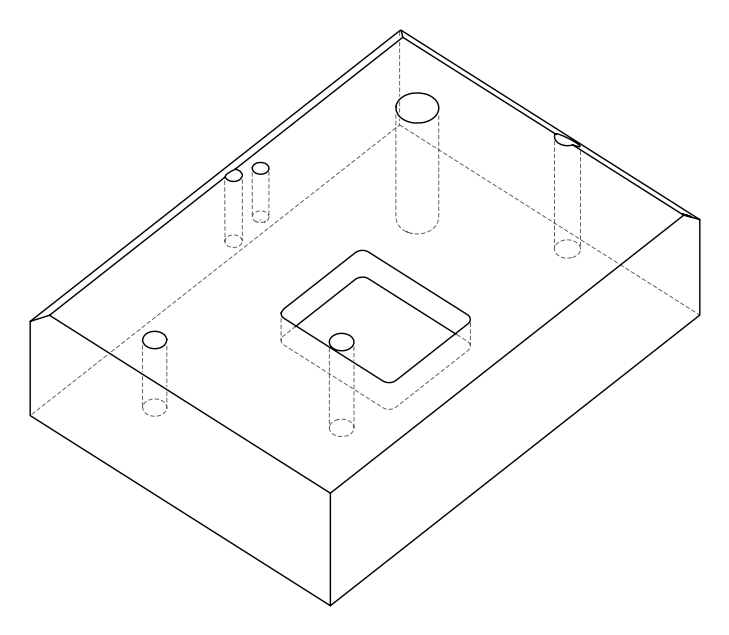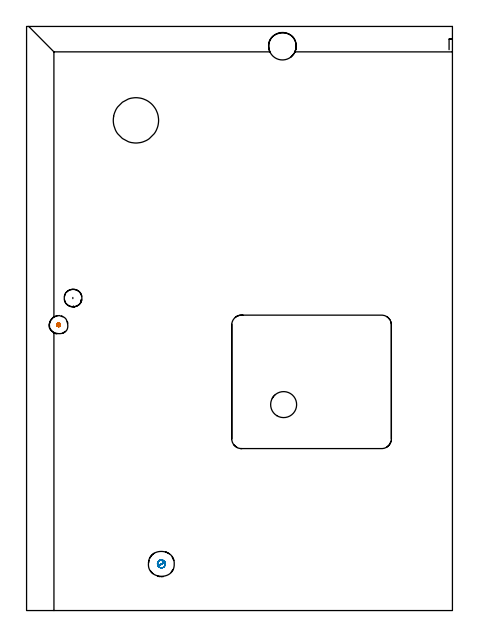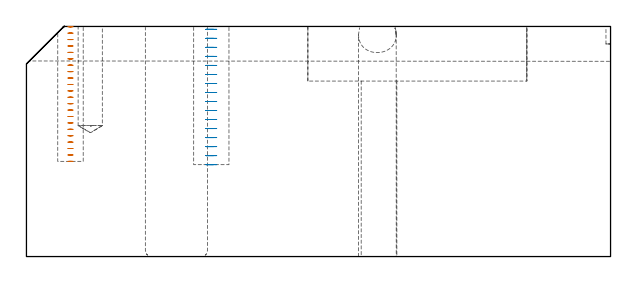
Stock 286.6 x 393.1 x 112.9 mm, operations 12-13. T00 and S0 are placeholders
(PLAN: 13 operations, 10 tool changes, 76 min)
(1 SPOT_DRILL | STEP1HOLE_1 | NXT0321_9005460120000 | 0.05 min | 182 mm3)
(2 SPOT_DRILL_1 | STEP1POCKET | NXT0321_9005460120000 | 0.03 min | 2 mm3)
(3 INDEXABLE_INSERT_DRILL_THROUGH_HOLE_FROM_SOLID | STEP1HOLE | NXT0302_006 | 0.37 min | 27112 mm3)
(4 DRILL_BLIND_HOLE_INTO_CENTER | STEP1HOLE_1 | NXT0301_046 | 0.05 min | 359 mm3)
(5 GUN_DRILL_THROUGH_HOLE | STEP1HOLE_1 | UGT0307_003 | 0.55 min | 3910 mm3)
(6 SPADE_DRILL_TO_ENLARGE_THROUGH_HOLE | STEP1HOLE_1 | UGT0306_009 | 0.48 min | 25847 mm3)
(7 DRILL_BLIND_HOLE_INTO_CENTER_1 | STEP1POCKET | UGT0301_229 | 0.22 min | 5518 mm3)
(8 AREA_MILL | FG_CHAMFER_SURFACE | UGT0205_001 | 15.19 min | 40690 mm3)
(9 AREA_MILL_1 | FG_CHAMFER_SURFACE_1 | UGT0205_001 | 21.94 min | 64737 mm3)
(10 MILL_RECTANGULAR_POCKET | POCKET_RECTANGULAR_STRAIGHT | NXT0201_010 | Follow Part, ap 2.5, ae 75% | 29.19 min | 251094 mm3)
(11 MILL_THROUGH_HOLE_FROM_SOLID_MATERIAL | STEP1HOLE_2 | NXT0201_007 | Circular | 5.12 min | 82160 mm3)
(12 MILL_BLIND_HOLE_FROM_SOLID_MATERIAL | STEP1POCKET_1 | NXT0201_010 | Spiral | 1.05 min | 8058 mm3)
(13 MILL_BLIND_HOLE_FROM_SOLID_MATERIAL_1 | STEP1POCKET_2 | NXT0201_011 | Spiral | 1.78 min | 15932 mm3)
(TOOL NXT0321_9005460120000 | NC Spot Drill, 142deg, 12mm, Carbide, Uncoated | D12 PA142 FL30 Z2)
(TOOL NXT0302_006 | Index. Insert Drill 17.5mm [880-D1750L25-05] | D17.5 PA176 FL88 Z2)
(TOOL NXT0301_046 | Carbide Drill 7.5mm [860.1-0750-038A1-MM 2214] | D7.5 PA140 FL53 Z2)
(TOOL UGT0307_003 | Gun Drill 7 mm | D7 PA130 FL24 Z1)
(TOOL UGT0306_009 | Spade Drill 18.5mm | D18.5 PA132 FL10 Z2)
(TOOL UGT0301_229 | Twist Drill 11.9 mm | D11.9 PA118 FL100 Z2)
(TOOL UGT0205_001 | Chamfer Mill 20 x 3 x 45 deg. | D20 FL50 Z2)
(TOOL NXT0201_010 | ENDMILL 10mm [2P460-1000-NA 1630] | D10 FL30 Z6)
(TOOL NXT0201_007 | ENDMILL 25mm [R216.25-25050GCK54P 1620] | D25 R3 FL54 Z5)
(TOOL NXT0201_011 | ENDMILL 12mm [2P460-1200-NA 1630] | D12 FL38 Z6)
(OP 12 MILL_BLIND_HOLE_FROM_SOLID_MATERIAL)
G17 G21 G94 G90
T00 M6
G54
G17 G0 G90 X21.6 Y192.3 S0 M3
G43 Z122.9 H1
Z112.755
G94 G3 X22.225 Y192.925 R0.625 F250.
X21.6 Y193.55 R0.625
X20.35 Y192.3 R1.25
X21.6 Y193.55 R-1.25
X20.975 Y192.925 R0.625
X21.6 Y192.3 R0.625
G0 Z109.609
G3 X22.225 Y192.925 R0.625
X21.6 Y193.55 R0.625
X20.35 Y192.3 R1.25
X21.6 Y193.55 R-1.25
X20.975 Y192.925 R0.625
X21.6 Y192.3 R0.625
G0 Z106.464
G3 X22.225 Y192.925 R0.625
X21.6 Y193.55 R0.625
X20.35 Y192.3 R1.25
X21.6 Y193.55 R-1.25
X20.975 Y192.925 R0.625
X21.6 Y192.3 R0.625
G0 Z103.318
G3 X22.225 Y192.925 R0.625
X21.6 Y193.55 R0.625
X20.35 Y192.3 R1.25
X21.6 Y193.55 R-1.25
X20.975 Y192.925 R0.625
X21.6 Y192.3 R0.625
G0 Z100.173
G3 X22.225 Y192.925 R0.625
X21.6 Y193.55 R0.625
X20.35 Y192.3 R1.25
X21.6 Y193.55 R-1.25
X20.975 Y192.925 R0.625
X21.6 Y192.3 R0.625
G0 Z97.027
G3 X22.225 Y192.925 R0.625
X21.6 Y193.55 R0.625
X20.35 Y192.3 R1.25
X21.6 Y193.55 R-1.25
X20.975 Y192.925 R0.625
X21.6 Y192.3 R0.625
G0 Z93.882
G3 X22.225 Y192.925 R0.625
X21.6 Y193.55 R0.625
X20.35 Y192.3 R1.25
X21.6 Y193.55 R-1.25
X20.975 Y192.925 R0.625
X21.6 Y192.3 R0.625
G0 Z90.736
G3 X22.225 Y192.925 R0.625
X21.6 Y193.55 R0.625
X20.35 Y192.3 R1.25
X21.6 Y193.55 R-1.25
X20.975 Y192.925 R0.625
X21.6 Y192.3 R0.625
G0 Z87.591
G3 X22.225 Y192.925 R0.625
X21.6 Y193.55 R0.625
X20.35 Y192.3 R1.25
X21.6 Y193.55 R-1.25
X20.975 Y192.925 R0.625
X21.6 Y192.3 R0.625
G0 Z84.445
G3 X22.225 Y192.925 R0.625
X21.6 Y193.55 R0.625
X20.35 Y192.3 R1.25
X21.6 Y193.55 R-1.25
X20.975 Y192.925 R0.625
X21.6 Y192.3 R0.625
G0 Z81.3
G3 X22.225 Y192.925 R0.625
X21.6 Y193.55 R0.625
X20.35 Y192.3 R1.25
X21.6 Y193.55 R-1.25
X20.975 Y192.925 R0.625
X21.6 Y192.3 R0.625
G0 Z78.155
G3 X22.225 Y192.925 R0.625
X21.6 Y193.55 R0.625
X20.35 Y192.3 R1.25
X21.6 Y193.55 R-1.25
X20.975 Y192.925 R0.625
X21.6 Y192.3 R0.625
G0 Z75.009
G3 X22.225 Y192.925 R0.625
X21.6 Y193.55 R0.625
X20.35 Y192.3 R1.25
X21.6 Y193.55 R-1.25
X20.975 Y192.925 R0.625
X21.6 Y192.3 R0.625
G0 Z71.864
G3 X22.225 Y192.925 R0.625
X21.6 Y193.55 R0.625
X20.35 Y192.3 R1.25
X21.6 Y193.55 R-1.25
X20.975 Y192.925 R0.625
X21.6 Y192.3 R0.625
G0 Z68.718
G3 X22.225 Y192.925 R0.625
X21.6 Y193.55 R0.625
X20.35 Y192.3 R1.25
X21.6 Y193.55 R-1.25
X20.975 Y192.925 R0.625
X21.6 Y192.3 R0.625
G0 Z65.573
G3 X22.225 Y192.925 R0.625
X21.6 Y193.55 R0.625
X20.35 Y192.3 R1.25
X21.6 Y193.55 R-1.25
X20.975 Y192.925 R0.625
X21.6 Y192.3 R0.625
G0 Z62.427
G3 X22.225 Y192.925 R0.625
X21.6 Y193.55 R0.625
X20.35 Y192.3 R1.25
X21.6 Y193.55 R-1.25
X20.975 Y192.925 R0.625
X21.6 Y192.3 R0.625
G0 Z59.282
G3 X22.225 Y192.925 R0.625
X21.6 Y193.55 R0.625
X20.35 Y192.3 R1.25
X21.6 Y193.55 R-1.25
X20.975 Y192.925 R0.625
X21.6 Y192.3 R0.625
G0 Z56.136
G3 X22.225 Y192.925 R0.625
X21.6 Y193.55 R0.625
X20.35 Y192.3 R1.25
X21.6 Y193.55 R-1.25
X20.975 Y192.925 R0.625
X21.6 Y192.3 R0.625
G0 Z52.991
G3 X22.225 Y192.925 R0.625
X21.6 Y193.55 R0.625
X20.35 Y192.3 R1.25
X21.6 Y193.55 R-1.25
X20.975 Y192.925 R0.625
X21.6 Y192.3 R0.625
G0 Z49.845
G3 X22.225 Y192.925 R0.625
X21.6 Y193.55 R0.625
X20.35 Y192.3 R1.25
X21.6 Y193.55 R-1.25
X20.975 Y192.925 R0.625
X21.6 Y192.3 R0.625
G0 Z46.7
G3 X22.225 Y192.925 R0.625
X21.6 Y193.55 R0.625
X20.35 Y192.3 R1.25
X21.6 Y193.55 R-1.25
X20.975 Y192.925 R0.625
X21.6 Y192.3 R0.625
G0 Z122.9
M5
M2
(OP 13 MILL_BLIND_HOLE_FROM_SOLID_MATERIAL_1)
G17 G21 G94 G90
T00 M6
G54
G17 G0 G90 X90.7 Y31.4 S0 M3
G43 Z122.9 H1
Z111.475
G94 G3 X91.114 Y33.636 R1.156 F250.
X88.226 Y32.35 R2.236
X89.75 Y28.926 R2.65
X88.226 Y32.35 R-2.65
X88.988 Y30.638 R1.325
X90.7 Y31.4 R1.325
G0 Z107.05
G3 X91.114 Y33.636 R1.156
X88.226 Y32.35 R2.236
X89.75 Y28.926 R2.65
X88.226 Y32.35 R-2.65
X88.988 Y30.638 R1.325
X90.7 Y31.4 R1.325
G0 Z102.625
G3 X91.114 Y33.636 R1.156
X88.226 Y32.35 R2.236
X89.75 Y28.926 R2.65
X88.226 Y32.35 R-2.65
X88.988 Y30.638 R1.325
X90.7 Y31.4 R1.325
G0 Z98.2
G3 X91.114 Y33.636 R1.156
X88.226 Y32.35 R2.236
X89.75 Y28.926 R2.65
X88.226 Y32.35 R-2.65
X88.988 Y30.638 R1.325
X90.7 Y31.4 R1.325
G0 Z93.775
G3 X91.114 Y33.636 R1.156
X88.226 Y32.35 R2.236
X89.75 Y28.926 R2.65
X88.226 Y32.35 R-2.65
X88.988 Y30.638 R1.325
X90.7 Y31.4 R1.325
G0 Z89.35
G3 X91.114 Y33.636 R1.156
X88.226 Y32.35 R2.236
X89.75 Y28.926 R2.65
X88.226 Y32.35 R-2.65
X88.988 Y30.638 R1.325
X90.7 Y31.4 R1.325
G0 Z84.925
G3 X91.114 Y33.636 R1.156
X88.226 Y32.35 R2.236
X89.75 Y28.926 R2.65
X88.226 Y32.35 R-2.65
X88.988 Y30.638 R1.325
X90.7 Y31.4 R1.325
G0 Z80.5
G3 X91.114 Y33.636 R1.156
X88.226 Y32.35 R2.236
X89.75 Y28.926 R2.65
X88.226 Y32.35 R-2.65
X88.988 Y30.638 R1.325
X90.7 Y31.4 R1.325
G0 Z76.075
G3 X91.114 Y33.636 R1.156
X88.226 Y32.35 R2.236
X89.75 Y28.926 R2.65
X88.226 Y32.35 R-2.65
X88.988 Y30.638 R1.325
X90.7 Y31.4 R1.325
G0 Z71.65
G3 X91.114 Y33.636 R1.156
X88.226 Y32.35 R2.236
X89.75 Y28.926 R2.65
X88.226 Y32.35 R-2.65
X88.988 Y30.638 R1.325
X90.7 Y31.4 R1.325
G0 Z67.225
G3 X91.114 Y33.636 R1.156
X88.226 Y32.35 R2.236
X89.75 Y28.926 R2.65
X88.226 Y32.35 R-2.65
X88.988 Y30.638 R1.325
X90.7 Y31.4 R1.325
G0 Z62.8
G3 X91.114 Y33.636 R1.156
X88.226 Y32.35 R2.236
X89.75 Y28.926 R2.65
X88.226 Y32.35 R-2.65
X88.988 Y30.638 R1.325
X90.7 Y31.4 R1.325
G0 Z58.375
G3 X91.114 Y33.636 R1.156
X88.226 Y32.35 R2.236
X89.75 Y28.926 R2.65
X88.226 Y32.35 R-2.65
X88.988 Y30.638 R1.325
X90.7 Y31.4 R1.325
G0 Z53.95
G3 X91.114 Y33.636 R1.156
X88.226 Y32.35 R2.236
X89.75 Y28.926 R2.65
X88.226 Y32.35 R-2.65
X88.988 Y30.638 R1.325
X90.7 Y31.4 R1.325
G0 Z49.525
G3 X91.114 Y33.636 R1.156
X88.226 Y32.35 R2.236
X89.75 Y28.926 R2.65
X88.226 Y32.35 R-2.65
X88.988 Y30.638 R1.325
X90.7 Y31.4 R1.325
G0 Z45.1
G3 X91.114 Y33.636 R1.156
X88.226 Y32.35 R2.236
X89.75 Y28.926 R2.65
X88.226 Y32.35 R-2.65
X88.988 Y30.638 R1.325
X90.7 Y31.4 R1.325
G0 Z122.9
M5
M2
